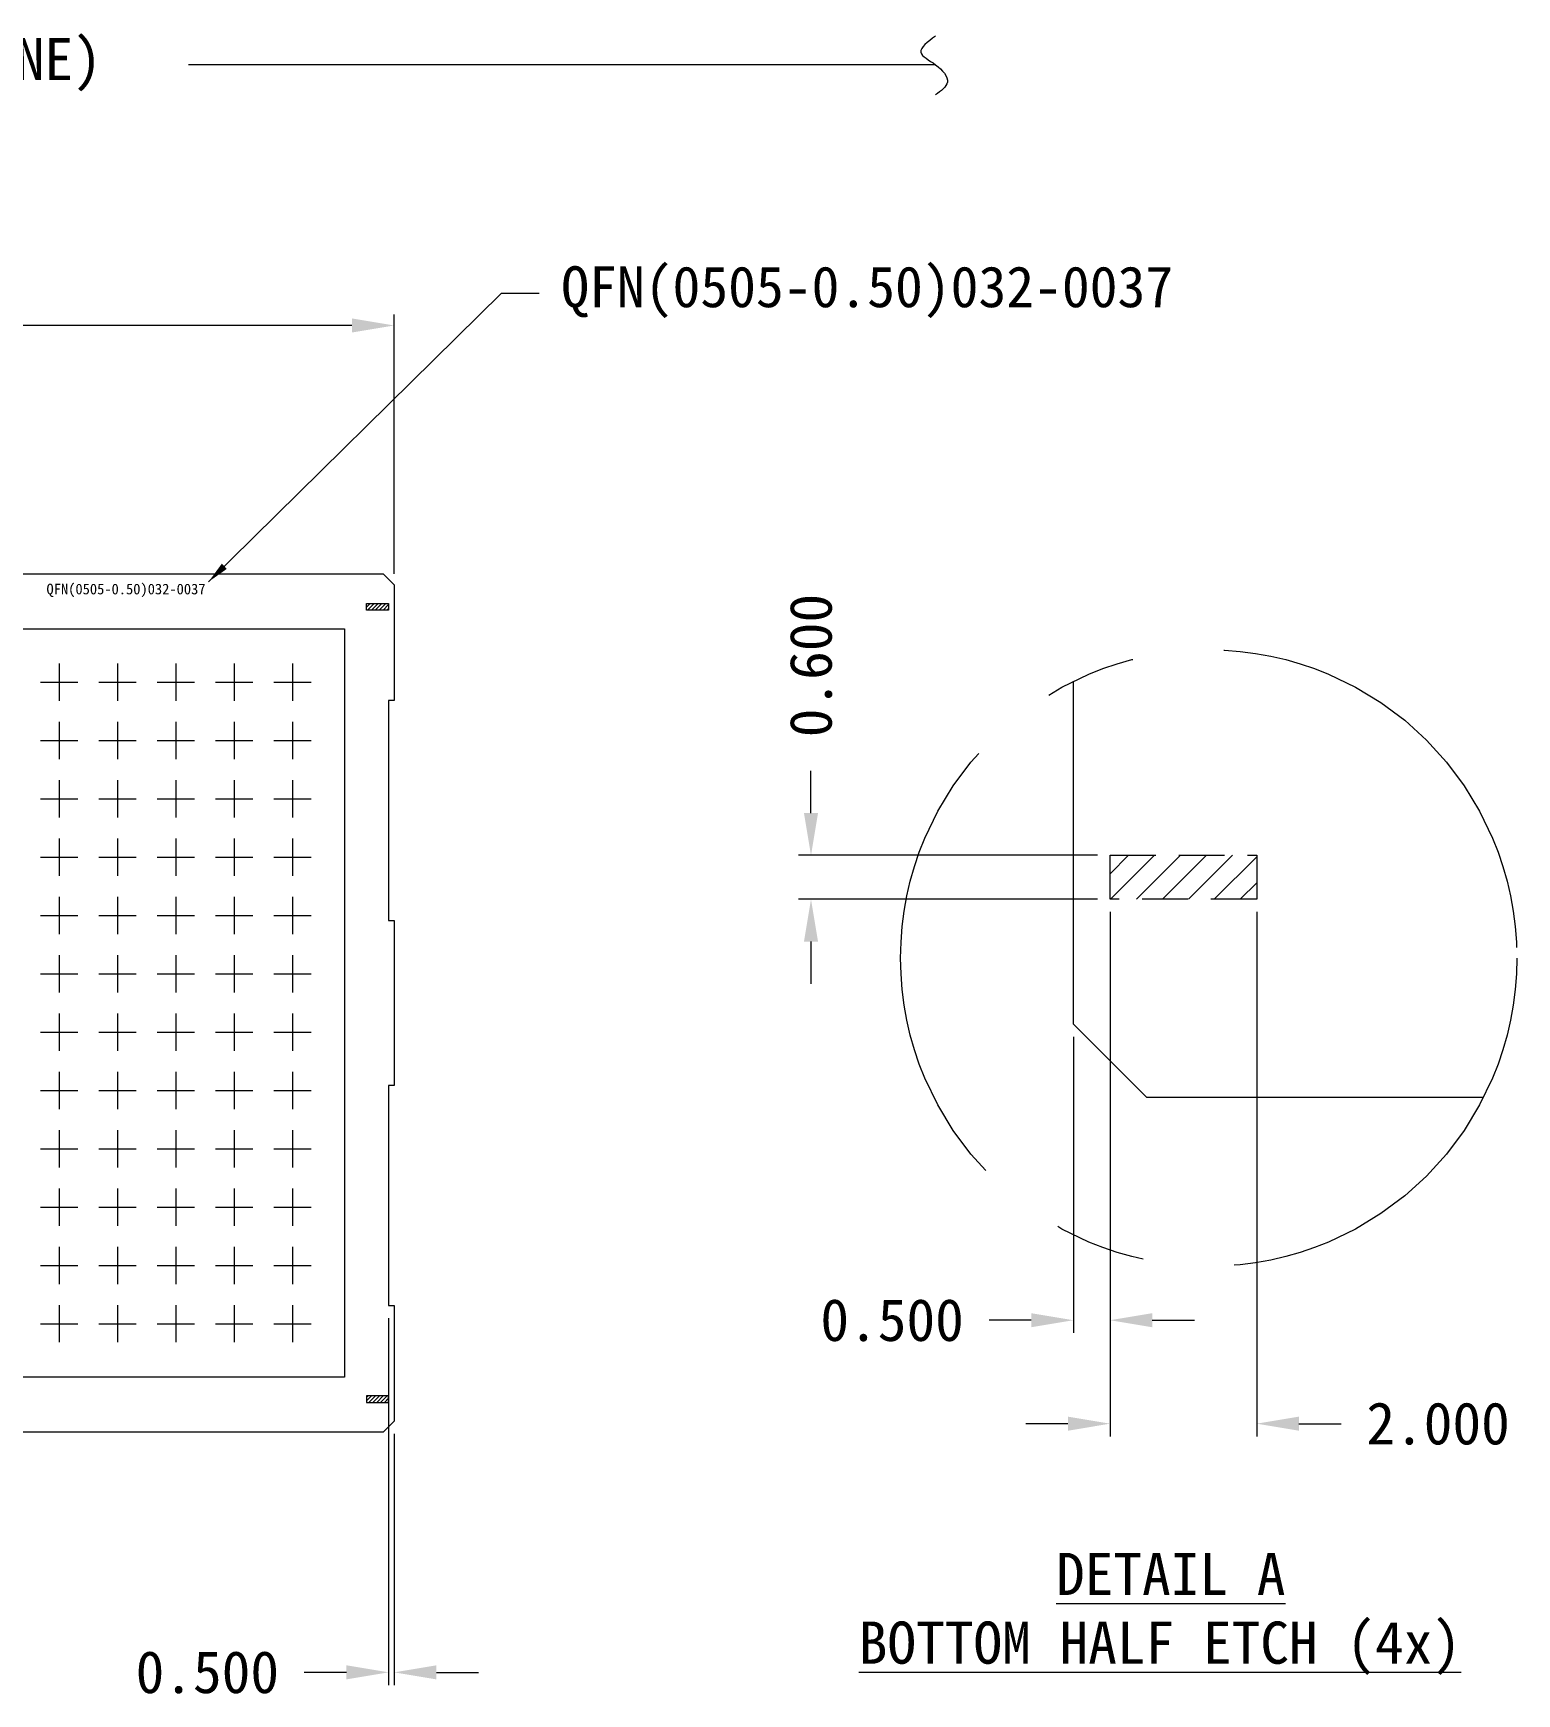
# Model space of a CAD drawing. Extents: x -197 to -81, y -157 to -2.
# Drawn here: x -121.42 to -80.96, y -149.56 to -104.28 of the extents above; entities that cross this region are included whole.
import ezdxf

# ---------------------------------------------------------------- set-up
doc = ezdxf.new("R2010")
doc.units = 0
doc.header["$LTSCALE"] = 5
doc.header["$MEASUREMENT"] = 0
for name, pattern in [('0', [0]), ('CENTER', [2, 1.25, -0.25, 0.25, -0.25]), ('HIDDEN', [0.375, 0.25, -0.125])]:
    doc.linetypes.add(name, pattern=pattern)
for name, color, linetype in [('1', 7, 'CONTINUOUS'), ('1D', 4, 'CONTINUOUS'), ('标注', 4, '0')]:
    doc.layers.add(name, color=color, linetype=linetype)
doc.layers.add('center', color=1, linetype='CONTINUOUS', lineweight=18)
doc.styles.add('SIMPLEX', font='SIMPLEX')
doc.styles.add('宋体', font='SimSun.ttf')
doc.dimstyles.get("Standard").update_dxf_attribs({"dimscale": 0.12, "dimtxt": 1, "dimasz": 1, "dimexe": 0.3, "dimexo": 0.3, "dimgap": 0.3, "dimtad": 0, "dimdec": 3, "dimzin": 0, "dimdsep": 46, "dimtxsty": 'SIMPLEX', "dimcen": 0.5, "dimclrd": 256, "dimclre": 256, "dimclrt": 256, "dimadec": 0, "dimazin": 0, "dimtfac": 1, "dimtdec": 3, "dimtofl": 0, "dimtmove": 0, "dimatfit": 0, "dimfxl": 1, "dimtolj": 1, "dimtzin": 0, "dimlwd": -1, "dimlwe": -1, "dimarcsym": 0})

msp = doc.modelspace()

# ---------------------------------------------------------------- hatches: boundary and pattern name
at = {"layer": '1D', "lineweight": 5}
h = msp.add_hatch(dxfattribs=at)
h.set_pattern_fill('ANSI31', color=256, scale=0.6, style=0)
h.set_pattern_definition([(45, (-468.39961, -120.148475), (-0.053033009, 0.053033009), [])])
h.paths.add_polyline_path([(-188.8296, -119.832), (-188.8296, -120.012), (-188.2296, -120.012), (-188.2296, -119.832)])
h.paths.add_polyline_path([(-188.8296, -141.612), (-188.8296, -141.432), (-188.2296, -141.432), (-188.2296, -141.612)])
h.paths.add_polyline_path([(-111.7296, -141.612), (-111.7296, -141.432), (-112.3296, -141.432), (-112.3296, -141.612)])
h.paths.add_polyline_path([(-111.7296, -119.832), (-111.7296, -120.012), (-112.3296, -120.012), (-112.3296, -119.832)])
h = msp.add_hatch(dxfattribs=at)
h.set_pattern_fill('ANSI31', color=256, scale=4, style=0)
h.set_pattern_definition([(45, (-612.13685, -43.4158), (-0.3535534, 0.3535534), [])])
h.paths.add_polyline_path([(-92.0551, -127.8969), (-92.0551, -126.6969), (-88.0551, -126.6969), (-88.0551, -127.8969)])

# ---------------------------------------------------------------- linework, layer by layer
at = {"layer": '1', "lineweight": 5, "elevation": -0.0291}
for points in [[(-188.6796, -119.022), (-111.8796, -119.022), (-111.5796, -119.322), (-111.5796, -122.472), (-111.7296, -122.472), (-111.7296, -128.472), (-111.5796, -128.472), (-111.5796, -132.972), (-111.7296, -132.972), (-111.7296, -138.972), (-111.5796, -138.972), (-111.5796, -142.122), (-111.8796, -142.422), (-188.6796, -142.422)], [(-81.8706, -133.2969), (-91.0551, -133.2969), (-93.0551, -131.2969), (-93.0551, -121.95)]]:
    msp.add_lwpolyline(points, dxfattribs=at)
at = {"layer": '1D', "linetype": 'HIDDEN', "lineweight": 5, "elevation": -0.0291}
for points in [[(-111.7296, -119.832), (-111.7296, -120.012), (-112.3296, -120.012), (-112.3296, -119.832)], [(-92.0551, -127.8969), (-92.0551, -126.6969), (-88.0551, -126.6969), (-88.0551, -127.8969)], [(-111.7296, -141.612), (-111.7296, -141.432), (-112.3296, -141.432), (-112.3296, -141.612)]]:
    msp.add_lwpolyline(points, close=True, dxfattribs=at)
at = {"layer": '1D', "lineweight": 5, "elevation": -0.0291}
msp.add_lwpolyline([(-187.3296, -120.522), (-112.9296, -120.522), (-112.9296, -140.922), (-187.3296, -140.922)], close=True, dxfattribs=at)
at = {"layer": 'center', "color": 1, "linetype": 'CENTER', "lineweight": 5}
for p, q in [((-120.7146, -121.4698, -0.0291), (-120.7146, -122.4843, -0.0291)), ((-119.1246, -121.4698, -0.0291), (-119.1246, -122.4843, -0.0291)), ((-117.5346, -121.4698, -0.0291), (-117.5346, -122.4843, -0.0291)), ((-115.9446, -121.4698, -0.0291), (-115.9446, -122.4843, -0.0291)), ((-114.3546, -121.4698, -0.0291), (-114.3546, -122.4843, -0.0291)), ((-121.2218, -121.977, -0.0291), (-120.2074, -121.977, -0.0291)), ((-119.6318, -121.977, -0.0291), (-118.6174, -121.977, -0.0291)), ((-118.0418, -121.977, -0.0291), (-117.0274, -121.977, -0.0291)), ((-116.4518, -121.977, -0.0291), (-115.4374, -121.977, -0.0291)), ((-114.8618, -121.977, -0.0291), (-113.8474, -121.977, -0.0291)), ((-120.7146, -123.0598, -0.0291), (-120.7146, -124.0743, -0.0291)), ((-119.1246, -123.0598, -0.0291), (-119.1246, -124.0743, -0.0291)), ((-117.5346, -123.0598, -0.0291), (-117.5346, -124.0743, -0.0291)), ((-115.9446, -123.0598, -0.0291), (-115.9446, -124.0743, -0.0291)), ((-114.3546, -123.0598, -0.0291), (-114.3546, -124.0743, -0.0291)), ((-121.2218, -123.567, -0.0291), (-120.2074, -123.567, -0.0291)), ((-119.6318, -123.567, -0.0291), (-118.6174, -123.567, -0.0291)), ((-118.0418, -123.567, -0.0291), (-117.0274, -123.567, -0.0291)), ((-116.4518, -123.567, -0.0291), (-115.4374, -123.567, -0.0291)), ((-114.8618, -123.567, -0.0291), (-113.8474, -123.567, -0.0291)), ((-120.7146, -124.6498, -0.0291), (-120.7146, -125.6643, -0.0291)), ((-119.1246, -124.6498, -0.0291), (-119.1246, -125.6643, -0.0291)), ((-117.5346, -124.6498, -0.0291), (-117.5346, -125.6643, -0.0291)), ((-115.9446, -124.6498, -0.0291), (-115.9446, -125.6643, -0.0291)), ((-114.3546, -124.6498, -0.0291), (-114.3546, -125.6643, -0.0291)), ((-121.2218, -125.157, -0.0291), (-120.2074, -125.157, -0.0291)), ((-119.6318, -125.157, -0.0291), (-118.6174, -125.157, -0.0291)), ((-118.0418, -125.157, -0.0291), (-117.0274, -125.157, -0.0291)), ((-116.4518, -125.157, -0.0291), (-115.4374, -125.157, -0.0291)), ((-114.8618, -125.157, -0.0291), (-113.8474, -125.157, -0.0291)), ((-120.7146, -126.2398, -0.0291), (-120.7146, -127.2543, -0.0291)), ((-119.1246, -126.2398, -0.0291), (-119.1246, -127.2543, -0.0291)), ((-117.5346, -126.2398, -0.0291), (-117.5346, -127.2543, -0.0291)), ((-115.9446, -126.2398, -0.0291), (-115.9446, -127.2543, -0.0291)), ((-114.3546, -126.2398, -0.0291), (-114.3546, -127.2543, -0.0291)), ((-121.2218, -126.747, -0.0291), (-120.2074, -126.747, -0.0291)), ((-119.6318, -126.747, -0.0291), (-118.6174, -126.747, -0.0291)), ((-118.0418, -126.747, -0.0291), (-117.0274, -126.747, -0.0291)), ((-116.4518, -126.747, -0.0291), (-115.4374, -126.747, -0.0291)), ((-114.8618, -126.747, -0.0291), (-113.8474, -126.747, -0.0291)), ((-120.7146, -127.8298, -0.0291), (-120.7146, -128.8443, -0.0291)), ((-119.1246, -127.8298, -0.0291), (-119.1246, -128.8443, -0.0291)), ((-117.5346, -127.8298, -0.0291), (-117.5346, -128.8443, -0.0291)), ((-115.9446, -127.8298, -0.0291), (-115.9446, -128.8443, -0.0291)), ((-114.3546, -127.8298, -0.0291), (-114.3546, -128.8443, -0.0291)), ((-121.2218, -128.337, -0.0291), (-120.2074, -128.337, -0.0291)), ((-119.6318, -128.337, -0.0291), (-118.6174, -128.337, -0.0291)), ((-118.0418, -128.337, -0.0291), (-117.0274, -128.337, -0.0291)), ((-116.4518, -128.337, -0.0291), (-115.4374, -128.337, -0.0291)), ((-114.8618, -128.337, -0.0291), (-113.8474, -128.337, -0.0291)), ((-120.7146, -129.4198, -0.0291), (-120.7146, -130.4343, -0.0291)), ((-119.1246, -129.4198, -0.0291), (-119.1246, -130.4343, -0.0291)), ((-117.5346, -129.4198, -0.0291), (-117.5346, -130.4343, -0.0291)), ((-115.9446, -129.4198, -0.0291), (-115.9446, -130.4343, -0.0291)), ((-114.3546, -129.4198, -0.0291), (-114.3546, -130.4343, -0.0291)), ((-121.2218, -129.927, -0.0291), (-120.2074, -129.927, -0.0291)), ((-119.6318, -129.927, -0.0291), (-118.6174, -129.927, -0.0291)), ((-118.0418, -129.927, -0.0291), (-117.0274, -129.927, -0.0291)), ((-116.4518, -129.927, -0.0291), (-115.4374, -129.927, -0.0291)), ((-114.8618, -129.927, -0.0291), (-113.8474, -129.927, -0.0291)), ((-120.7146, -131.0098, -0.0291), (-120.7146, -132.0243, -0.0291)), ((-119.1246, -131.0098, -0.0291), (-119.1246, -132.0243, -0.0291)), ((-117.5346, -131.0098, -0.0291), (-117.5346, -132.0243, -0.0291)), ((-115.9446, -131.0098, -0.0291), (-115.9446, -132.0243, -0.0291)), ((-114.3546, -131.0098, -0.0291), (-114.3546, -132.0243, -0.0291)), ((-121.2218, -131.517, -0.0291), (-120.2074, -131.517, -0.0291)), ((-119.6318, -131.517, -0.0291), (-118.6174, -131.517, -0.0291)), ((-118.0418, -131.517, -0.0291), (-117.0274, -131.517, -0.0291)), ((-116.4518, -131.517, -0.0291), (-115.4374, -131.517, -0.0291)), ((-114.8618, -131.517, -0.0291), (-113.8474, -131.517, -0.0291)), ((-120.7146, -132.5998, -0.0291), (-120.7146, -133.6143, -0.0291)), ((-119.1246, -132.5998, -0.0291), (-119.1246, -133.6143, -0.0291)), ((-117.5346, -132.5998, -0.0291), (-117.5346, -133.6143, -0.0291)), ((-115.9446, -132.5998, -0.0291), (-115.9446, -133.6143, -0.0291)), ((-114.3546, -132.5998, -0.0291), (-114.3546, -133.6143, -0.0291)), ((-121.2218, -133.107, -0.0291), (-120.2074, -133.107, -0.0291)), ((-119.6318, -133.107, -0.0291), (-118.6174, -133.107, -0.0291)), ((-118.0418, -133.107, -0.0291), (-117.0274, -133.107, -0.0291)), ((-116.4518, -133.107, -0.0291), (-115.4374, -133.107, -0.0291)), ((-114.8618, -133.107, -0.0291), (-113.8474, -133.107, -0.0291)), ((-120.7146, -134.1898, -0.0291), (-120.7146, -135.2043, -0.0291)), ((-119.1246, -134.1898, -0.0291), (-119.1246, -135.2043, -0.0291)), ((-117.5346, -134.1898, -0.0291), (-117.5346, -135.2043, -0.0291)), ((-115.9446, -134.1898, -0.0291), (-115.9446, -135.2043, -0.0291)), ((-114.3546, -134.1898, -0.0291), (-114.3546, -135.2043, -0.0291)), ((-121.2218, -134.697, -0.0291), (-120.2074, -134.697, -0.0291)), ((-119.6318, -134.697, -0.0291), (-118.6174, -134.697, -0.0291)), ((-118.0418, -134.697, -0.0291), (-117.0274, -134.697, -0.0291)), ((-116.4518, -134.697, -0.0291), (-115.4374, -134.697, -0.0291)), ((-114.8618, -134.697, -0.0291), (-113.8474, -134.697, -0.0291)), ((-120.7146, -135.7798, -0.0291), (-120.7146, -136.7943, -0.0291)), ((-119.1246, -135.7798, -0.0291), (-119.1246, -136.7943, -0.0291)), ((-117.5346, -135.7798, -0.0291), (-117.5346, -136.7943, -0.0291)), ((-115.9446, -135.7798, -0.0291), (-115.9446, -136.7943, -0.0291)), ((-114.3546, -135.7798, -0.0291), (-114.3546, -136.7943, -0.0291)), ((-121.2218, -136.287, -0.0291), (-120.2074, -136.287, -0.0291)), ((-119.6318, -136.287, -0.0291), (-118.6174, -136.287, -0.0291)), ((-118.0418, -136.287, -0.0291), (-117.0274, -136.287, -0.0291)), ((-116.4518, -136.287, -0.0291), (-115.4374, -136.287, -0.0291)), ((-114.8618, -136.287, -0.0291), (-113.8474, -136.287, -0.0291)), ((-120.7146, -137.3698, -0.0291), (-120.7146, -138.3843, -0.0291)), ((-119.1246, -137.3698, -0.0291), (-119.1246, -138.3843, -0.0291)), ((-117.5346, -137.3698, -0.0291), (-117.5346, -138.3843, -0.0291)), ((-115.9446, -137.3698, -0.0291), (-115.9446, -138.3843, -0.0291)), ((-114.3546, -137.3698, -0.0291), (-114.3546, -138.3843, -0.0291)), ((-121.2218, -137.877, -0.0291), (-120.2074, -137.877, -0.0291)), ((-119.6318, -137.877, -0.0291), (-118.6174, -137.877, -0.0291)), ((-118.0418, -137.877, -0.0291), (-117.0274, -137.877, -0.0291)), ((-116.4518, -137.877, -0.0291), (-115.4374, -137.877, -0.0291)), ((-114.8618, -137.877, -0.0291), (-113.8474, -137.877, -0.0291)), ((-120.7146, -138.9598, -0.0291), (-120.7146, -139.9743, -0.0291)), ((-119.1246, -138.9598, -0.0291), (-119.1246, -139.9743, -0.0291)), ((-117.5346, -138.9598, -0.0291), (-117.5346, -139.9743, -0.0291)), ((-115.9446, -138.9598, -0.0291), (-115.9446, -139.9743, -0.0291)), ((-114.3546, -138.9598, -0.0291), (-114.3546, -139.9743, -0.0291)), ((-121.2218, -139.467, -0.0291), (-120.2074, -139.467, -0.0291)), ((-119.6318, -139.467, -0.0291), (-118.6174, -139.467, -0.0291)), ((-118.0418, -139.467, -0.0291), (-117.0274, -139.467, -0.0291)), ((-116.4518, -139.467, -0.0291), (-115.4374, -139.467, -0.0291)), ((-114.8618, -139.467, -0.0291), (-113.8474, -139.467, -0.0291))]:
    msp.add_line(p, q, dxfattribs=at)
at = {"layer": '标注', "lineweight": 5}
for p, q in [((-96.8154, -105.1418, -0.0291), (-117.1924, -105.1418, -0.0291)), ((-112.7296, -112.251, -0.0291), (-143.5177, -112.251, -0.0291)), ((-111.5796, -119.022, -0.0291), (-111.5796, -111.951, -0.0291)), ((-100.2117, -125.5469, -0.0291), (-100.2117, -124.3969, -0.0291)), ((-92.4001, -126.6969, -0.0291), (-100.5567, -126.6969, -0.0291)), ((-92.4001, -127.8969, -0.0291), (-100.5567, -127.8969, -0.0291)), ((-92.0551, -128.2419, -0.0291), (-92.0551, -139.7171, -0.0291)), ((-92.0551, -128.2419, -0.0291), (-92.0551, -142.5373, -0.0291)), ((-88.0551, -128.2419, -0.0291), (-88.0551, -142.5373, -0.0291)), ((-100.2117, -129.0469, -0.0291), (-100.2117, -130.1969, -0.0291)), ((-93.0551, -131.6419, -0.0291), (-93.0551, -139.7171, -0.0291)), ((-111.7296, -139.317, -0.0291), (-111.7296, -149.317, -0.0291)), ((-94.2051, -139.3721, -0.0291), (-95.3551, -139.3721, -0.0291)), ((-90.9051, -139.3721, -0.0291), (-89.7551, -139.3721, -0.0291)), ((-111.5796, -142.467, -0.0291), (-111.5796, -149.317, -0.0291)), ((-93.2051, -142.1923, -0.0291), (-94.3551, -142.1923, -0.0291)), ((-86.9051, -142.1923, -0.0291), (-85.7551, -142.1923, -0.0291)), ((-112.8796, -148.972, -0.0291), (-114.0296, -148.972, -0.0291)), ((-110.4296, -148.972, -0.0291), (-109.2796, -148.972, -0.0291))]:
    msp.add_line(p, q, dxfattribs=at)
at = {"layer": '标注', "color": 2, "linetype": 'CENTER', "lineweight": 5, "ltscale": 2}
msp.add_circle((-89.3652, -129.4986, -0.0291), 8.4022, dxfattribs=at)
at = {"layer": '标注', "lineweight": 5}
msp.add_open_spline([(-96.8154, -104.3632, -0.0291), (-97.0272, -104.5185, -0.0291), (-97.4252, -104.8104, -0.0291), (-96.7664, -105.1183, -0.0291), (-96.3342, -105.613, -0.0291), (-96.6657, -105.8564, -0.0291), (-96.8154, -105.9663, -0.0291)], degree=3, knots=[0, 0, 0, 0, 0.5949743, 1.1181563, 1.6941284, 2.1681598, 2.1681598, 2.1681598, 2.1681598], dxfattribs=at)
for points in [[(-112.7296, -112.0593, -0.0291), (-112.7296, -112.4427, -0.0291), (-111.5796, -112.251, -0.0291)], [(-100.4033, -125.5469, -0.0291), (-100.02, -125.5469, -0.0291), (-100.2117, -126.6969, -0.0291)], [(-100.4033, -129.0469, -0.0291), (-100.02, -129.0469, -0.0291), (-100.2117, -127.8969, -0.0291)], [(-94.2051, -139.1804, -0.0291), (-94.2051, -139.5637, -0.0291), (-93.0551, -139.3721, -0.0291)], [(-90.9051, -139.1804, -0.0291), (-90.9051, -139.5637, -0.0291), (-92.0551, -139.3721, -0.0291)], [(-93.2051, -142.0006, -0.0291), (-93.2051, -142.384, -0.0291), (-92.0551, -142.1923, -0.0291)], [(-86.9051, -142.0006, -0.0291), (-86.9051, -142.384, -0.0291), (-88.0551, -142.1923, -0.0291)], [(-112.8796, -148.7803, -0.0291), (-112.8796, -149.1636, -0.0291), (-111.7296, -148.972, -0.0291)], [(-110.4296, -148.7803, -0.0291), (-110.4296, -149.1636, -0.0291), (-111.5796, -148.972, -0.0291)]]:
    msp.add_solid(points, dxfattribs=at)

# ---------------------------------------------------------------- texts
at = {"layer": '标注', "lineweight": 5, "attachment_point": 5, "style": '宋体'}
for s, insert, char_height in [('250.000 (MOLD LINE)', (-126.9824, -105.1418, -0.0291), 1.15), ('QFN(0505-0.50)032-0037', (-98.679, -111.3443, -0.0291), 1.115046), ('QFN(0505-0.50)032-0037', (-118.8925, -119.4756, -0.0291), 0.2898), ('\\A1;0.500', (-98.0001, -139.3721, -0.0291), 1.15), ('\\A1;2.000', (-83.1101, -142.1923, -0.0291), 1.15), ('{\\LDETAIL A}', (-90.4007, -146.2886, -0.0481), 1.15), ('{\\LBOTTOM HALF ETCH (4x)}', (-90.6957, -148.3149, -0.0481), 1.15), ('\\A1;0.500', (-116.6746, -148.972, -0.0291), 1.15)]:
    msp.add_mtext(s, dxfattribs=dict(at, insert=insert, char_height=char_height))
at = {"layer": '标注', "lineweight": 5, "insert": (-100.2117, -121.5224, -0.0291), "char_height": 1.15, "attachment_point": 5, "rotation": 90, "style": '宋体'}
msp.add_mtext('\\A1;0.600', dxfattribs=at)

# ---------------------------------------------------------------- leaders
at = {"layer": '标注', "lineweight": 5}
msp.add_leader([(-116.6393, -119.2383, -0.0291), (-108.6567, -111.3722, -0.0291), (-107.6267, -111.3722, -0.0291)], dimstyle='Standard', override={"dimasz": 5, "dimgap": 0.3, "dimtad": 1, "dimtxsty": '宋体', "dimlwd": 5}, dxfattribs=at)

doc.saveas('drawing.dxf')
